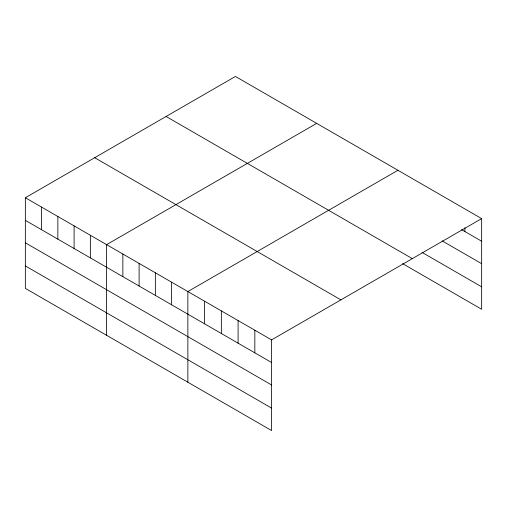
<?xml version="1.0" encoding="UTF-8"?>
<svg xmlns="http://www.w3.org/2000/svg" width="507" height="507" viewBox="0 0 507 507"><rect width="100%" height="100%" fill="white"/><g stroke="black" fill="none" stroke-linecap="round" stroke-linejoin="round"><path stroke-width="0.76" d="M25.35 197.736L271.581 339.893L271.581 430.551L25.35 288.388L25.35 197.736L235.419 76.449L481.65 218.612L481.65 309.264L402.621 263.64M316.679 123.366L106.603 244.647L106.603 335.298M397.932 170.276L187.863 291.563L187.863 382.215M271.581 339.893L481.65 218.612M461.56 229.627L481.65 241.231M442.136 240.869L481.65 263.684M422.039 252.397L481.65 286.816M166.1 116.477L412.324 258.633M94.676 157.709L340.9 299.871M25.35 220.355L271.581 362.511M25.35 242.802L271.581 384.965M25.35 265.934L271.581 408.097M464.906 227.662L464.906 231.566M254.837 330.228L254.837 352.847M238.094 320.563L238.094 343.176M221.35 310.892L221.35 333.511M204.606 301.228L204.606 323.846M171.613 282.177L171.613 304.796M155.357 272.798L155.357 295.41M139.108 263.412L139.108 286.03M122.859 254.032L122.859 276.651M90.354 235.267L90.354 257.886M74.104 225.881L74.104 248.5M57.855 216.502L57.855 239.12M41.599 207.116L41.599 229.734"/></g></svg>
